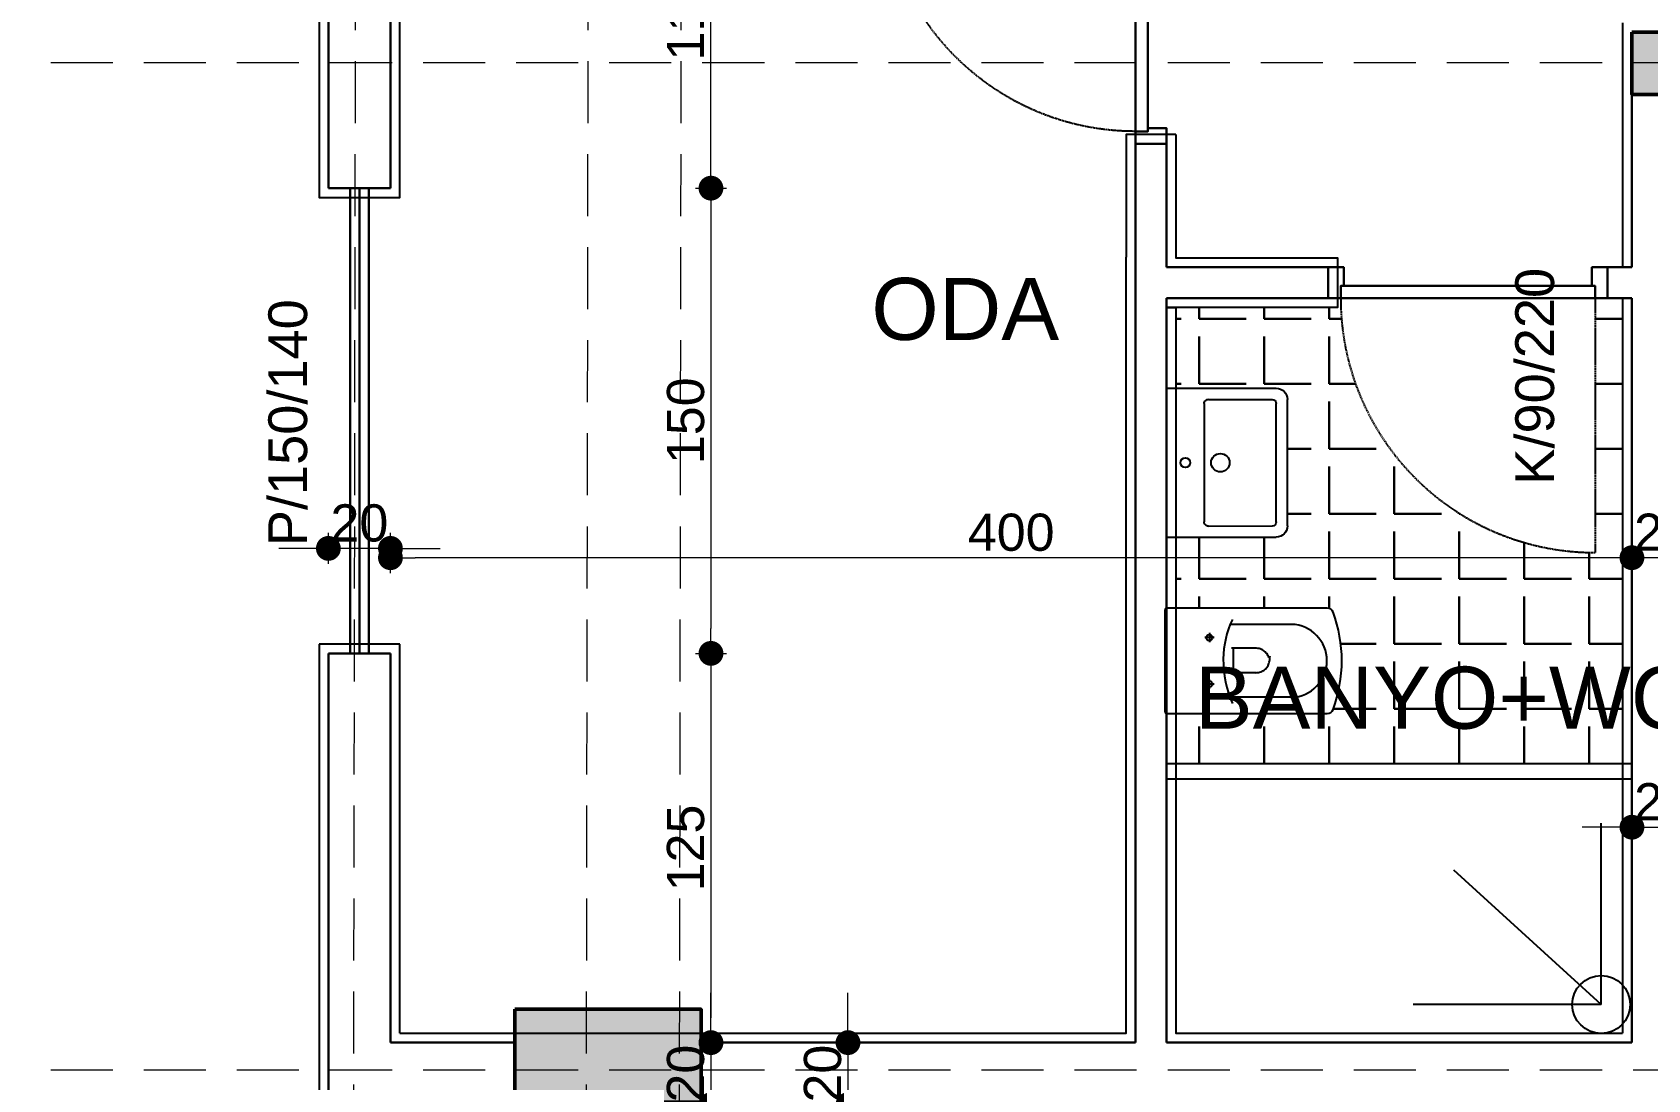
# Model space of a CAD drawing. Header units: millimetres. Extents: x 38129 to 72024, y -56282 to 16512.
# Drawn here: x 45448 to 45968, y -44164 to -43826 of the extents above; entities that cross this region are included whole.
import ezdxf

# ---------------------------------------------------------------- set-up
doc = ezdxf.new("R2010")
doc.units = ezdxf.units.MM
doc.linetypes.add('CENTER2', pattern=[1.125, 0.75, -0.125, 0.125, -0.125])
doc.linetypes.add('HIDDEN', pattern=[0.375, 0.25, -0.125])
for name, color, linetype, lineweight in [('AKS', 55, 'HIDDEN', 0), ('COLUMN4', 3, 'Continuous', 50), ('DIŞÖLÇÜ', 37, 'Continuous', 0), ('DUVAR', 255, 'Continuous', 30), ('KAPI', 4, 'Continuous', 30), ('M', 210, 'Continuous', 30), ('mahal', 7, 'Continuous', 5), ('pencere', 195, 'Continuous', 30), ('pencere+KAPI', 1, 'Continuous', 0), ('TARAMA', 252, 'Continuous', 0), ('ölçü İÇ', 31, 'Continuous', 0)]:
    doc.layers.add(name, color=color, linetype=linetype, lineweight=lineweight)
for name, color, linetype in [('HIDDEN', 1, 'HIDDEN'), ('sıva', 41, 'Continuous'), ('tefriş', 42, 'Continuous')]:
    doc.layers.add(name, color=color, linetype=linetype)
doc.styles.add('icdisolcu_yazi', font='arial.ttf')
doc.styles.get("Standard").update_dxf_attribs({"font": 'arial.ttf'})
doc.styles.add('style1', font='arial.ttf')
doc.dimstyles.new('İç Ölçü', dxfattribs={"dimtxt": 12, "dimasz": 8, "dimexe": 5, "dimexo": 0, "dimgap": 2, "dimtad": 1, "dimdec": 0, "dimzin": 12, "dimdsep": 46, "dimtxsty": 'icdisolcu_yazi', "dimblk": 'DOT', "dimcen": 8, "dimdle": 5, "dimclrd": 256, "dimclre": 256, "dimclrt": 7, "dimadec": 0, "dimazin": 3, "dimtfac": 1, "dimtdec": 0, "dimtix": 1, "dimtmove": 2, "dimatfit": 3, "dimldrblk": 'DOT', "dimfxl": 0, "dimtolj": 1, "dimtzin": 0, "dimlwd": -1, "dimlwe": -1, "dimarcsym": 0})

# ---------------------------------------------------------------- blocks, each defined once
blk = doc.blocks.new('_Dot')
at = {"color": 0, "lineweight": -2}
blk.add_line((-0.5, 0), (-1, 0), dxfattribs=at)
at = {"color": 0, "lineweight": 30, "const_width": 0.5}
blk.add_lwpolyline([(-0.25, 0, 1), (0.25, 0, 1)], format="xyb", close=True, dxfattribs=at)
blk = doc.blocks.new('*D837')
at = {"layer": 'Defpoints', "color": 0, "lineweight": 120, "transparency": 16777216}
for p in [(45563.09, -43876.07), (45563.09, -44026.07), (45666.4, -44026.07)]:
    blk.add_point(p, dxfattribs=at)
at = {"layer": 'ölçü İÇ', "transparency": 16777216}
for p, q in [((45661.4, -43876.07), (45671.4, -43876.07)), ((45661.4, -44026.07), (45671.4, -44026.07))]:
    blk.add_line(p, q, dxfattribs=at)
at = {"layer": 'ölçü İÇ', "linetype": 'Continuous', "transparency": 16777216}
blk.add_line((45666.4, -43884.07), (45666.4, -44018.07), dxfattribs=at)
at = {"layer": 'ölçü İÇ', "transparency": 16777216, "xscale": 8, "yscale": 8, "zscale": 8}
for p, rotation in [((45666.4, -43876.07), 90), ((45666.4, -44026.07), 270)]:
    blk.add_blockref('_Dot', p, dxfattribs=dict(at, rotation=rotation))
at = {"layer": 'ölçü İÇ', "color": 7, "transparency": 16777216, "insert": (45658.27, -43951.07), "char_height": 12, "attachment_point": 5, "rotation": 90, "style": 'icdisolcu_yazi'}
blk.add_mtext('\\A1;150', dxfattribs=at)
blk = doc.blocks.new('*D838')
at = {"layer": 'Defpoints', "color": 0, "lineweight": 120, "transparency": 16777216}
for p in [(45563.09, -44026.07), (45666.4, -44151.57), (45666.4, -44151.57)]:
    blk.add_point(p, dxfattribs=at)
at = {"layer": 'ölçü İÇ', "transparency": 16777216}
for p, q in [((45661.4, -44026.07), (45671.4, -44026.07)), ((45666.4, -44151.57), (45671.4, -44151.57))]:
    blk.add_line(p, q, dxfattribs=at)
at = {"layer": 'ölçü İÇ', "linetype": 'Continuous', "transparency": 16777216}
blk.add_line((45666.4, -44034.07), (45666.4, -44143.57), dxfattribs=at)
at = {"layer": 'ölçü İÇ', "transparency": 16777216, "xscale": 8, "yscale": 8, "zscale": 8}
for p, rotation in [((45666.4, -44026.07), 90), ((45666.4, -44151.57), 270)]:
    blk.add_blockref('_Dot', p, dxfattribs=dict(at, rotation=rotation))
at = {"layer": 'ölçü İÇ', "color": 7, "transparency": 16777216, "insert": (45658.27, -44088.82), "char_height": 12, "attachment_point": 5, "rotation": 90, "style": 'icdisolcu_yazi'}
blk.add_mtext('\\A1;125', dxfattribs=at)
blk = doc.blocks.new('*D839')
at = {"layer": 'Defpoints', "color": 0, "lineweight": 120, "transparency": 16777216}
for p in [(45666.4, -44151.57), (45666.4, -44171.57), (45666.4, -44171.57)]:
    blk.add_point(p, dxfattribs=at)
at = {"layer": 'ölçü İÇ', "linetype": 'Continuous', "transparency": 16777216}
for p, q in [((45666.4, -44143.57), (45666.4, -44135.57)), ((45666.4, -44151.57), (45666.4, -44171.57)), ((45666.4, -44179.57), (45666.4, -44187.57))]:
    blk.add_line(p, q, dxfattribs=at)
at = {"layer": 'ölçü İÇ', "transparency": 16777216}
for p, q in [((45666.4, -44151.57), (45671.4, -44151.57)), ((45666.4, -44171.57), (45671.4, -44171.57))]:
    blk.add_line(p, q, dxfattribs=at)
at = {"layer": 'ölçü İÇ', "transparency": 16777216, "xscale": 8, "yscale": 8, "zscale": 8}
for p, rotation in [((45666.4, -44151.57), 270), ((45666.4, -44171.57), 90)]:
    blk.add_blockref('_Dot', p, dxfattribs=dict(at, rotation=rotation))
at = {"layer": 'ölçü İÇ', "color": 7, "transparency": 16777216, "insert": (45658.27, -44161.57), "char_height": 12, "attachment_point": 5, "rotation": 90, "style": 'icdisolcu_yazi'}
blk.add_mtext('\\A1;20', dxfattribs=at)
blk = doc.blocks.new('*D852')
at = {"layer": 'Defpoints', "color": 0, "lineweight": 120, "transparency": 16777216}
for p in [(45710.56, -44151.57), (45710.56, -44171.57), (45710.56, -44171.57)]:
    blk.add_point(p, dxfattribs=at)
at = {"layer": 'ölçü İÇ', "linetype": 'Continuous', "transparency": 16777216}
for p, q in [((45710.56, -44143.57), (45710.56, -44135.57)), ((45710.56, -44151.57), (45710.56, -44171.57)), ((45710.56, -44179.57), (45710.56, -44187.57))]:
    blk.add_line(p, q, dxfattribs=at)
at = {"layer": 'ölçü İÇ', "transparency": 16777216}
for p, q in [((45710.56, -44151.57), (45715.56, -44151.57)), ((45710.56, -44171.57), (45715.56, -44171.57))]:
    blk.add_line(p, q, dxfattribs=at)
at = {"layer": 'ölçü İÇ', "transparency": 16777216, "xscale": 8, "yscale": 8, "zscale": 8}
for p, rotation in [((45710.56, -44151.57), 270), ((45710.56, -44171.57), 90)]:
    blk.add_blockref('_Dot', p, dxfattribs=dict(at, rotation=rotation))
at = {"layer": 'ölçü İÇ', "color": 7, "transparency": 16777216, "insert": (45702.43, -44161.57), "char_height": 12, "attachment_point": 5, "rotation": 90, "style": 'icdisolcu_yazi'}
blk.add_mtext('\\A1;20', dxfattribs=at)
blk = doc.blocks.new('*D881')
at = {"layer": 'Defpoints', "color": 0, "lineweight": 120, "transparency": 16777216}
for p in [(45963.23, -43995.22), (45963.23, -43998.66), (45983.23, -43995.74)]:
    blk.add_point(p, dxfattribs=at)
at = {"layer": 'ölçü İÇ', "transparency": 16777216}
for p, q in [((45963.23, -43998.66), (45963.23, -43990.22)), ((45983.23, -43995.74), (45983.23, -43990.22))]:
    blk.add_line(p, q, dxfattribs=at)
at = {"layer": 'ölçü İÇ', "linetype": 'Continuous', "transparency": 16777216}
for p, q in [((45955.23, -43995.22), (45947.23, -43995.22)), ((45983.23, -43995.22), (45963.23, -43995.22)), ((45991.23, -43995.22), (45999.23, -43995.22))]:
    blk.add_line(p, q, dxfattribs=at)
at = {"layer": 'ölçü İÇ', "transparency": 16777216, "xscale": 8, "yscale": 8, "zscale": 8}
blk.add_blockref('_Dot', (45963.23, -43995.22), dxfattribs=at)
at = {"layer": 'ölçü İÇ', "transparency": 16777216, "xscale": 8, "yscale": 8, "zscale": 8, "rotation": 180}
blk.add_blockref('_Dot', (45983.23, -43995.22), dxfattribs=at)
at = {"layer": 'ölçü İÇ', "color": 7, "transparency": 16777216, "insert": (45973.23, -43987.09), "char_height": 12, "attachment_point": 5, "style": 'icdisolcu_yazi'}
blk.add_mtext('\\A1;20', dxfattribs=at)
blk = doc.blocks.new('*D882')
at = {"layer": 'Defpoints', "color": 0, "lineweight": 120, "transparency": 16777216}
for p in [(45563.09, -43995.22), (45963.23, -43998.66), (45563.09, -44029.07)]:
    blk.add_point(p, dxfattribs=at)
at = {"layer": 'ölçü İÇ', "transparency": 16777216}
for p, q in [((45563.09, -44000.22), (45563.09, -43990.22)), ((45963.23, -43998.66), (45963.23, -43990.22))]:
    blk.add_line(p, q, dxfattribs=at)
at = {"layer": 'ölçü İÇ', "linetype": 'Continuous', "transparency": 16777216}
blk.add_line((45955.23, -43995.22), (45571.09, -43995.22), dxfattribs=at)
at = {"layer": 'ölçü İÇ', "transparency": 16777216, "xscale": 8, "yscale": 8, "zscale": 8, "rotation": 180}
blk.add_blockref('_Dot', (45563.09, -43995.22), dxfattribs=at)
at = {"layer": 'ölçü İÇ', "transparency": 16777216, "xscale": 8, "yscale": 8, "zscale": 8}
blk.add_blockref('_Dot', (45963.23, -43995.22), dxfattribs=at)
at = {"layer": 'ölçü İÇ', "color": 7, "transparency": 16777216, "insert": (45763.16, -43987.09), "char_height": 12, "attachment_point": 5, "style": 'icdisolcu_yazi'}
blk.add_mtext('\\A1;400', dxfattribs=at)
blk = doc.blocks.new('*D883')
at = {"layer": 'Defpoints', "color": 0, "lineweight": 120, "transparency": 16777216}
for p in [(45543.09, -43992.22), (45543.09, -44026.07), (45563.09, -44029.07)]:
    blk.add_point(p, dxfattribs=at)
at = {"layer": 'ölçü İÇ', "transparency": 16777216}
for p, q in [((45543.09, -43997.22), (45543.09, -43987.22)), ((45563.09, -43997.22), (45563.09, -43987.22))]:
    blk.add_line(p, q, dxfattribs=at)
at = {"layer": 'ölçü İÇ', "linetype": 'Continuous', "transparency": 16777216}
for p, q in [((45535.09, -43992.22), (45527.09, -43992.22)), ((45563.09, -43992.22), (45543.09, -43992.22)), ((45571.09, -43992.22), (45579.09, -43992.22))]:
    blk.add_line(p, q, dxfattribs=at)
at = {"layer": 'ölçü İÇ', "transparency": 16777216, "xscale": 8, "yscale": 8, "zscale": 8}
blk.add_blockref('_Dot', (45543.09, -43992.22), dxfattribs=at)
at = {"layer": 'ölçü İÇ', "transparency": 16777216, "xscale": 8, "yscale": 8, "zscale": 8, "rotation": 180}
blk.add_blockref('_Dot', (45563.09, -43992.22), dxfattribs=at)
at = {"layer": 'ölçü İÇ', "color": 7, "transparency": 16777216, "insert": (45553.09, -43984.09), "char_height": 12, "attachment_point": 5, "style": 'icdisolcu_yazi'}
blk.add_mtext('\\A1;20', dxfattribs=at)
blk = doc.blocks.new('*D935')
at = {"layer": 'Defpoints', "color": 0, "lineweight": 120, "transparency": 16777216}
for p in [(45963.24, -44082.12), (45983.24, -44082.12), (45983.24, -44082.12)]:
    blk.add_point(p, dxfattribs=at)
at = {"layer": 'ölçü İÇ', "transparency": 16777216}
for p, q in [((45983.24, -44082.12), (45983.24, -44077.12)), ((45963.24, -44082.12), (45963.24, -44087.12))]:
    blk.add_line(p, q, dxfattribs=at)
at = {"layer": 'ölçü İÇ', "linetype": 'Continuous', "transparency": 16777216}
for p, q in [((45955.24, -44082.12), (45947.24, -44082.12)), ((45963.24, -44082.12), (45983.24, -44082.12)), ((45991.24, -44082.12), (45999.24, -44082.12))]:
    blk.add_line(p, q, dxfattribs=at)
at = {"layer": 'ölçü İÇ', "transparency": 16777216, "xscale": 8, "yscale": 8, "zscale": 8}
blk.add_blockref('_Dot', (45963.24, -44082.12), dxfattribs=at)
at = {"layer": 'ölçü İÇ', "transparency": 16777216, "xscale": 8, "yscale": 8, "zscale": 8, "rotation": 180}
blk.add_blockref('_Dot', (45983.24, -44082.12), dxfattribs=at)
at = {"layer": 'ölçü İÇ', "color": 7, "transparency": 16777216, "insert": (45973.24, -44073.99), "char_height": 12, "attachment_point": 5, "style": 'icdisolcu_yazi'}
blk.add_mtext('\\A1;20', dxfattribs=at)
blk = doc.blocks.new('wertertw')
at = {"layer": 'TARAMA', "lineweight": -3}
h = blk.add_hatch(dxfattribs=at)
h.set_pattern_fill('ANSI33', color=256, scale=2.5, style=0)
h.set_pattern_definition([(45, (-86643.698, -32547.66), (-11.2253202, 11.2253202), []), (45, (-86632.472, -32547.66), (-11.2253202, 11.2253202), [7.9375, -3.96875])])
h.paths.add_polyline_path([(-616.25, 351.94), (-616.25, -88.06), (-306.25, -88.06), (-306.25, -68.06), (-596.25, -68.06), (-596.25, 331.94), (-306.25, 331.94), (-306.25, 351.94)])
h.paths.add_polyline_path([(38.75, -338.06), (78.75, -338.06), (78.75, -378.06), (38.75, -378.06)])
h.paths.add_polyline_path([(-471.25, -318.06), (-441.25, -318.06), (-441.25, -378.06), (-471.25, -378.06)])
h.paths.add_polyline_path([(-961.25, -318.06), (-931.25, -318.06), (-931.25, -378.06), (-961.25, -378.06)])
h.paths.add_polyline_path([(343.75, -163.06), (413.75, -163.06), (413.75, -198.06), (343.75, -198.06)])
h.paths.add_polyline_path([(8.75, -163.06), (78.75, -163.06), (78.75, -198.06), (8.75, -198.06)])
h.paths.add_polyline_path([(-1036.25, -148.06), (-906.25, -148.06), (-906.25, -178.06), (-1036.25, -178.06)])
h.paths.add_polyline_path([(-976.25, 256.94), (-916.25, 256.94), (-916.25, 226.94), (-976.25, 226.94)])
h.paths.add_polyline_path([(343.75, 459.44), (413.75, 459.44), (413.75, 424.44), (343.75, 424.44)])
h.paths.add_polyline_path([(8.75, 459.44), (78.75, 459.44), (78.75, 424.44), (8.75, 424.44)])
h.paths.add_polyline_path([(-616.25, 531.94), (-306.25, 531.94), (-306.25, 511.94), (-616.25, 511.94)])
h.paths.add_polyline_path([(-976.25, 656.94), (-916.25, 656.94), (-916.25, 626.94), (-976.25, 626.94)])
h.paths.add_polyline_path([(-616.25, 971.94), (-306.25, 971.94), (-306.25, 951.94), (-616.25, 951.94)])
h.paths.add_polyline_path([(343.75, 1081.94), (413.75, 1081.94), (413.75, 1046.94), (343.75, 1046.94)])
h.paths.add_polyline_path([(8.75, 1081.94), (78.75, 1081.94), (78.75, 1046.94), (8.75, 1046.94)])
h.paths.add_polyline_path([(-1036.25, 1061.94), (-906.25, 1061.94), (-906.25, 1031.94), (-1036.25, 1031.94)])
h.paths.add_polyline_path([(-931.25, 1286.94), (-901.25, 1286.94), (-901.25, 1226.94), (-931.25, 1226.94)])
h.paths.add_polyline_path([(68.75, 1332.04), (108.75, 1332.04), (108.75, 1292.04), (68.75, 1292.04)])
h.paths.add_polyline_path([(-511.25, 1332.04), (-481.25, 1332.04), (-481.25, 1252.04), (-511.25, 1252.04)])
at = {"layer": 'COLUMN4', "color": 3}
for points in [[(-616.25, 971.94), (-306.25, 971.94), (-306.25, 951.94), (-616.25, 951.94)], [(-976.25, 656.94), (-916.25, 656.94), (-916.25, 626.94), (-976.25, 626.94)]]:
    blk.add_lwpolyline(points, close=True, dxfattribs=at)
blk = doc.blocks.new('*U39')
for p, q in [((4, 0), (0, 0)), ((86, 0), (90, 0))]:
    blk.add_line(p, q)
blk.add_lwpolyline([(4, 0), (86, 0), (86, -4), (4, -4)], close=True)
for points in [[(0, -10), (5, -10), (5, -4)], [(90, -10), (85, -10), (85, -4)]]:
    blk.add_lwpolyline(points)
at = {"layer": 'DUVAR'}
for p, q in [((0, 0), (0, -10)), ((90, 0), (90, -10))]:
    blk.add_line(p, q, dxfattribs=at)
at = {"layer": 'HIDDEN'}
blk.add_line((4, 0), (4, 82), dxfattribs=at)
blk.add_arc((4, 0), 82, 360, 90, dxfattribs=at)
blk = doc.blocks.new('*D951')
at = {"layer": 'Defpoints', "color": 0, "lineweight": 120, "transparency": 16777216}
for p in [(45666.4, -43765.82), (45673.21, -43765.82), (45563.09, -43876.07)]:
    blk.add_point(p, dxfattribs=at)
at = {"layer": 'ölçü İÇ', "transparency": 16777216}
for p, q in [((45671.4, -43765.82), (45661.4, -43765.82)), ((45661.4, -43876.07), (45671.4, -43876.07))]:
    blk.add_line(p, q, dxfattribs=at)
at = {"layer": 'ölçü İÇ', "linetype": 'Continuous', "transparency": 16777216}
blk.add_line((45666.4, -43868.07), (45666.4, -43773.82), dxfattribs=at)
at = {"layer": 'ölçü İÇ', "transparency": 16777216, "xscale": 8, "yscale": 8, "zscale": 8}
for p, rotation in [((45666.4, -43765.82), 90), ((45666.4, -43876.07), 270)]:
    blk.add_blockref('_Dot', p, dxfattribs=dict(at, rotation=rotation))
at = {"layer": 'ölçü İÇ', "color": 7, "transparency": 16777216, "insert": (45658.27, -43820.94), "char_height": 12, "attachment_point": 5, "rotation": 90, "style": 'icdisolcu_yazi'}
blk.add_mtext('\\A1;110', dxfattribs=at)
blk = doc.blocks.new('duravit-caro-asma-62')
for p, q in [((-458.1, 117.6), (-259.3, 117.6)), ((-387, 1), (-387.6, -2.9)), ((-386.1, 4.7), (-387, 1)), ((-385, 8.2), (-386.1, 4.7)), ((-383.7, 11.7), (-385, 8.2)), ((-382.1, 15), (-383.7, 11.7)), ((-380.3, 18.1), (-382.1, 15)), ((-378.3, 21.1), (-380.3, 18.1)), ((-376.1, 23.8), (-378.3, 21.1)), ((-373.7, 26.4), (-376.1, 23.8)), ((-371.1, 28.7), (-373.7, 26.4)), ((-368.2, 30.8), (-371.1, 28.7)), ((-365.2, 32.7), (-368.2, 30.8)), ((-362, 34.3), (-365.2, 32.7)), ((-358.6, 35.7), (-362, 34.3)), ((-355, 36.8), (-358.6, 35.7)), ((-351.2, 37.5), (-355, 36.8)), ((-347.3, 38), (-351.2, 37.5)), ((-343.1, 38.2), (-347.3, 38)), ((-344.1, 38.2), (-264.1, 38.2)), ((-271.2, 37.2), (-271.2, -41.8)), ((-388, -6.8), (-388.1, -6.8)), ((-388.1, -6.8), (-388, -10.8)), ((-387.6, -2.9), (-388, -6.8)), ((-388, -10.8), (-387.6, -14.7)), ((-387.6, -14.7), (-386.9, -10.6)), ((-386.9, -10.6), (-386, -14.3)), ((-386, -14.3), (-384.8, -10)), ((-384.8, -10), (-383.4, -13.5)), ((-383.4, -13.5), (-381.8, -16.8)), ((-381.8, -16.8), (-379.9, -20)), ((-379.9, -20), (-377.8, -23.1)), ((-377.8, -23.1), (-375.5, -25.9)), ((-375.5, -25.9), (-372.9, -28.5)), ((-372.9, -28.5), (-370.2, -30.9)), ((-370.2, -30.9), (-367.2, -33.1)), ((-367.2, -33.1), (-364.1, -35.1)), ((-364.1, -35.1), (-360.7, -36.7)), ((-360.7, -36.7), (-357.2, -38.2)), ((-357.2, -38.2), (-353.4, -39.3)), ((-353.4, -39.3), (-349.5, -40.1)), ((-349.5, -40.1), (-345.4, -40.6)), ((-345.4, -40.6), (-341.1, -40.8)), ((-264.1, -41.8), (-340.1, -41.8)), ((-458.1, -117.6), (-260.9, -117.6))]:
    blk.add_line(p, q)
at = {"color": 4, "linetype": 'CENTER2', "ltscale": 30}
for p, q in [((-208.9, 75), (-176.5, 75)), ((-193.4, 90.5), (-193.4, 57.4)), ((-208.9, -75), (-176.5, -75)), ((-193.4, -90.5), (-193.4, -57.4))]:
    blk.add_line(p, q, dxfattribs=at)
blk.add_lwpolyline([(-50, 165, 0.414214), (-55, 170), (-573.2, 170, 0.320013), (-592.1, 156.5, 0.178212), (-592.1, -156.5, 0.320013), (-573.2, -170), (-55, -170, 0.414214), (-50, -165)], format="xyb", close=True)
for centre in [(-193.4, 75), (-193.4, -75)]:
    blk.add_circle(centre, 10)
for centre, radius, start, end in [((-454.3, 0), 117.7, 91.839, 268.161), ((-598.4, -3.9), 360.4, 359.6639, 23.2064), ((-541.7, -3.9), 303.7, 334.6873, 359.5949)]:
    blk.add_arc(centre, radius, start, end)
blk = doc.blocks.new('A$C5F901649')
at = {"layer": 'tefriş'}
for p, q in [((3, 32.48), (37, 32.48)), ((0, 0), (0, 29.48)), ((2.97, 11.25), (3, 28.35)), ((4.12, 29.48), (35.88, 29.48)), ((37.03, 11.25), (37, 28.35)), ((40, 0), (40, 29.48)), ((35.91, 10.13), (4.09, 10.13)), ((0, 0), (20, 0)), ((40, 0), (20, 0))]:
    blk.add_line(p, q, dxfattribs=at)
for centre, radius, start, end in [((3, 29.48), 3, 90, 180), ((37, 29.48), 3, 0, 90), ((4.12, 28.35), 1.13, 90, 179.9238), ((35.88, 28.35), 1.13, 0.0762, 90), ((20, 14.45), 2.48, 90, 270), ((20, 14.45), 2.48, 270, 90), ((4.09, 11.25), 1.13, 179.9238, 270), ((35.91, 11.25), 1.13, 270, 0.0762), ((20, 5.05), 1.31, 90, 270), ((20, 5.05), 1.31, 270, 90)]:
    blk.add_arc(centre, radius, start, end, dxfattribs=at)

msp = doc.modelspace()

# ---------------------------------------------------------------- hatches: boundary and pattern name
at = {"layer": 'M'}
h = msp.add_hatch(dxfattribs=at)
h.set_pattern_fill('ANGLE', color=256, scale=3)
h.set_pattern_definition([(0, (8691.423, -29815.499), (0, 20.955), [15.24, -5.715]), (90, (8691.423, -29815.499), (-20.955, 1e-15), [15.24, -5.715])])
h.paths.add_polyline_path([(45869.36, -43911.57), (45868.36, -43911.57), (45868.36, -43914.57), (45816.23, -43914.57), (45816.23, -43940.6), (45848.6, -43940.6, -0.414214), (45852.2, -43944.2), (45852.21, -43985, -0.414214), (45848.61, -43988.6), (45816.23, -43988.6), (45816.23, -44011.47), (45865.05, -44011.47, -0.320013), (45866.94, -44012.81, -0.178212), (45866.94, -44044.12, -0.320013), (45865.05, -44045.47), (45816.23, -44045.47), (45816.23, -44061.57), (45960.23, -44061.57), (45960.23, -43911.57), (45951.36, -43911.57), (45951.36, -43993.57, -0.414214)])
h.paths.add_polyline_path([(45815.32, -44061.63), (45986, -44061.63), (45986, -44020.42), (45815.32, -44020.42)], flags=9)

# ---------------------------------------------------------------- linework, layer by layer
at = {"layer": 'AKS', "ltscale": 80}
for p, q in [((45553.1, -42965.11), (45549.24, -45363.07)), ((45628.1, -42965.11), (45624.24, -45363.07)), ((45658.1, -42965.11), (45654.24, -45363.07)), ((47273.6, -43835.66), (45234.91, -43835.66)), ((47273.6, -44160.48), (45234.91, -44160.48))]:
    msp.add_line(p, q, dxfattribs=at)
at = {"layer": 'DUVAR'}
for p, q in [((45543.09, -43756.57), (45543.09, -43876.07)), ((45563.09, -43765.82), (45563.09, -43876.07)), ((45803.23, -43901.57), (45803.23, -43861.76)), ((45813.23, -43901.57), (45813.23, -43861.76)), ((45563.09, -43876.07), (45543.09, -43876.07)), ((45803.23, -44151.57), (45803.23, -43901.57)), ((45813.23, -43901.57), (45870.36, -43901.57)), ((45950.36, -43901.57), (45963.23, -43901.57)), ((45813.23, -44151.57), (45813.23, -43911.57)), ((45813.23, -43911.57), (45869.36, -43911.57)), ((45951.36, -43911.57), (45963.23, -43911.57)), ((45543.09, -44026.07), (45543.09, -44171.57)), ((45563.09, -44026.07), (45543.09, -44026.07)), ((45563.09, -44026.07), (45563.09, -44151.57)), ((45603.08, -44151.57), (45563.09, -44151.57)), ((45663.08, -44151.57), (45803.23, -44151.57)), ((45813.23, -44151.57), (45963.23, -44151.57))]:
    msp.add_line(p, q, dxfattribs=at)
for points in [[(45963.23, -43901.57), (45963.23, -43845.74)], [(45963.23, -44151.57), (45963.23, -43911.57)]]:
    msp.add_lwpolyline(points, dxfattribs=at)
at = {"layer": 'pencere'}
for p, q in [((45550.09, -43876.07), (45550.09, -44026.07)), ((45553.09, -43876.07), (45553.09, -44026.07)), ((45556.09, -43876.07), (45556.09, -44026.07))]:
    msp.add_line(p, q, dxfattribs=at)
at = {"layer": 'sıva'}
for p, q in [((45960.23, -43822.74), (45960.23, -43901.57)), ((45960.23, -43911.57), (45960.23, -44148.57)), ((45566.09, -44023.07), (45540.09, -44023.07)), ((45540.09, -44023.07), (45540.09, -44174.57)), ((45566.09, -44148.57), (45566.09, -44023.07))]:
    msp.add_line(p, q, dxfattribs=at)
msp.add_lwpolyline([(45701.08, -43507.42), (45540.09, -43507.42), (45540.09, -43879.07), (45566.09, -43879.07), (45566.09, -43768.82), (45676.63, -43768.82), (45676.63, -43732.49), (45566.09, -43732.49), (45566.09, -43533.42), (45645.4, -43533.42), (45645.4, -43574.47), (45683.14, -43574.47), (45683.14, -43533.42), (45701.08, -43533.42)], close=True, dxfattribs=at)
for points in [[(45816.23, -43858.76), (45803.23, -43858.76), (45800.23, -43858.76), (45800.23, -43898.34)], [(45816.23, -43858.76), (45816.23, -43898.57), (45865.36, -43898.57), (45868.36, -43898.57), (45868.36, -43911.57), (45868.36, -43914.57), (45813.23, -43914.57), (45816.23, -43914.57), (45816.23, -44148.57), (45960.23, -44148.57)], [(45566.09, -44148.57), (45800.23, -44148.57), (45800.23, -43898.34)]]:
    msp.add_lwpolyline(points, dxfattribs=at)
at = {"layer": 'tefriş'}
for p, q in [((45813.23, -44061.57), (45963.23, -44061.57)), ((45813.23, -44066.57), (45963.23, -44066.57)), ((45953.33, -44139.28), (45953.33, -44080.81)), ((45953.33, -44139.28), (45905.84, -44096.01)), ((45953.33, -44139.28), (45892.71, -44139.28))]:
    msp.add_line(p, q, dxfattribs=at)
msp.add_circle((45953.33, -44139.28), 9.33, dxfattribs=at)

# ---------------------------------------------------------------- block references
at = {"layer": 'DIŞÖLÇÜ'}
msp.add_blockref('wertertw', (46579.46, -44797.76), dxfattribs=at)
at = {"layer": 'KAPI', "xscale": -1, "rotation": 89.999999999998}
msp.add_blockref('*U39', (45803.23, -43771.76), dxfattribs=at)
at = {"layer": 'KAPI', "rotation": 180}
msp.add_blockref('*U39', (45955.36, -43911.57), dxfattribs=at)
at = {"layer": 'tefriş'}
for name, p, xscale, yscale, zscale, rotation in [('A$C5F901649', (45813.24, -43988.6), -1.199999999953334, 1.199999999953434, 1.199999999953433, 270.0027645678412), ('duravit-caro-asma-62', (45807.73, -44028.47), 0.099999999976717, 0.099999999976717, 0.099999999976717, 180.0027645679477)]:
    msp.add_blockref(name, p, dxfattribs=dict(at, xscale=xscale, yscale=yscale, zscale=zscale, rotation=rotation))

# ---------------------------------------------------------------- texts
at = {"layer": 'mahal', "char_height": 20, "attachment_point": 1}
for s, insert in [('ODA', (45718.08, -43905)), ('BANYO+WC', (45822.37, -44030.36))]:
    msp.add_mtext_dynamic_manual_height_columns(s, width=250.3432, gutter_width=12.5, heights=[0], dxfattribs=dict(at, insert=insert))
at = {"layer": 'pencere+KAPI', "char_height": 12.5, "width": 27.0954, "attachment_point": 1, "rotation": 90, "style": 'style1'}
for s, insert in [('K/90/220', (45925.63, -43971.67)), ('P/150/140', (45523.74, -43991.5))]:
    msp.add_mtext(s, dxfattribs=dict(at, insert=insert))

# ---------------------------------------------------------------- dimensions: what is measured, and where the dimension line sits
at = {"layer": 'ölçü İÇ'}
for base, p1, p2, picture, middle in [((45666.4, -43765.82), (45563.09, -43876.07), (45673.21, -43765.82), '*D951', (45658.27, -43820.94)), ((45666.4, -44026.07), (45563.09, -43876.07), (45563.09, -44026.07), '*D837', (45658.27, -43951.07)), ((45666.3992, -44151.5686), (45563.0868, -44026.0689), (45666.3992, -44151.5686), '*D838', (45658.2723, -44088.8187)), ((45666.4, -44171.57), (45666.4, -44151.57), (45666.4, -44171.57), '*D839', (45658.27, -44161.57)), ((45710.56, -44171.57), (45710.56, -44151.57), (45710.56, -44171.57), '*D852', (45702.43, -44161.57))]:
    dim = msp.add_linear_dim(base=base, p1=p1, p2=p2, angle=90, dimstyle='İç Ölçü', dxfattribs=at)
    dim.commit()
    dim.dimension.update_dxf_attribs({"geometry": picture, "text_midpoint": middle})
for base, p1, p2, picture, middle in [((45543.09, -43992.22), (45563.09, -44029.07), (45543.09, -44026.07), '*D883', (45553.09, -43984.09)), ((45563.09, -43995.22), (45963.23, -43998.66), (45563.09, -44029.07), '*D882', (45763.16, -43987.09)), ((45963.23, -43995.22), (45983.23, -43995.74), (45963.23, -43998.66), '*D881', (45973.23, -43987.09)), ((45983.24, -44082.12), (45963.24, -44082.12), (45983.24, -44082.12), '*D935', (45973.24, -44073.99))]:
    dim = msp.add_linear_dim(base=base, p1=p1, p2=p2, dimstyle='İç Ölçü', dxfattribs=at)
    dim.commit()
    dim.dimension.update_dxf_attribs({"geometry": picture, "text_midpoint": middle})

doc.saveas('drawing.dxf')
